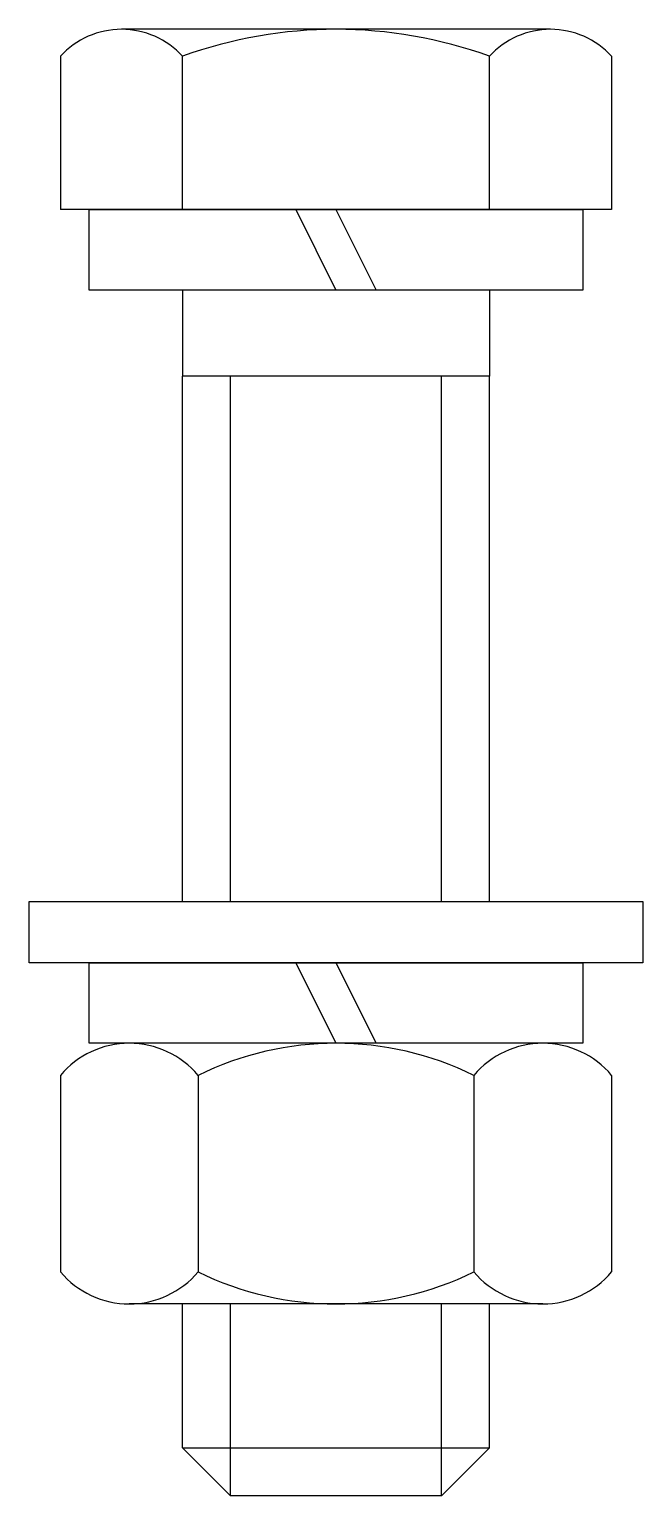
# Model space of a CAD drawing. Extents: x -8 to 8, y -31.4 to 6.8.
import ezdxf

# ---------------------------------------------------------------- set-up
doc = ezdxf.new("R2010")
doc.units = 0
doc.layers.get('0').update_dxf_attribs({"linetype": 'CONTINUOUS'})

msp = doc.modelspace()

# ---------------------------------------------------------------- linework, layer by layer
for p, q in [((5.595, 6.8), (-5.595, 6.8)), ((-7.19, 6.1), (-7.19, 2.1)), ((-4, 2.1), (-4, 6.1)), ((4, 2.1), (4, 6.1)), ((7.19, 6.1), (7.19, 2.1)), ((7.19, 2.1), (-7.19, 2.1)), ((-6.175, 2.1), (-7.19, 2.1)), ((-6.44, 2.1), (6.44, 2.1)), ((-6.44, 0), (-6.44, 2.1)), ((-1.05, 2.1), (0, 0)), ((0, 2.1), (1.05, 0)), ((7.19, 2.1), (6.175, 2.1)), ((6.44, 2.1), (6.44, 0)), ((6.44, 0), (-6.44, 0)), ((-4, 0), (-4, -2.25)), ((4, 0), (4, -2.25)), ((4, -2.25), (-4, -2.25)), ((-4, -15.944), (-4, -2.25)), ((-2.75, -15.944), (-2.75, -2.25)), ((2.75, -15.944), (2.75, -2.25)), ((4, -15.944), (4, -2.25)), ((-8, -15.944), (8, -15.944)), ((-8, -17.544), (-8, -15.944)), ((8, -15.944), (8, -17.544)), ((8, -17.544), (-8, -17.544)), ((-6.44, -17.544), (6.44, -17.544)), ((-6.44, -19.644), (-6.44, -17.544)), ((-1.05, -17.544), (0, -19.644)), ((0, -17.544), (1.05, -19.644)), ((6.44, -17.544), (6.44, -19.644)), ((6.44, -19.644), (-6.44, -19.644)), ((5.393, -19.644), (-5.392, -19.644)), ((-7.19, -20.482), (-7.19, -25.605)), ((-3.595, -20.482), (-3.595, -25.605)), ((3.595, -20.482), (3.595, -25.605)), ((7.19, -20.482), (7.19, -25.605)), ((5.393, -26.444), (-5.392, -26.444)), ((5.393, -26.444), (-5.392, -26.444)), ((-4, -30.194), (-4, -26.444)), ((-2.75, -31.444), (-2.75, -26.444)), ((2.75, -31.444), (2.75, -26.444)), ((4, -30.194), (4, -26.444)), ((-4, -30.194), (-2.75, -31.444)), ((-4, -30.194), (4, -30.194)), ((4, -30.194), (2.75, -31.444)), ((2.75, -31.444), (-2.75, -31.444))]:
    msp.add_line(p, q)
for centre, radius, start, end in [((-5.595, 4.633), 2.167, 42.6094, 137.3906), ((0, -4.979), 11.779, 70.1475, 109.8525), ((5.595, 4.633), 2.167, 42.6094, 137.3906), ((-5.392, -21.99), 2.346, 40, 140), ((0, -27.772), 8.129, 63.7515, 116.2485), ((5.393, -21.99), 2.346, 40, 140), ((-5.392, -24.097), 2.346, 220, 320), ((0, -18.315), 8.129, 243.7515, 296.2485), ((5.393, -24.097), 2.346, 220, 320)]:
    msp.add_arc(centre, radius, start, end)

doc.saveas('drawing.dxf')
